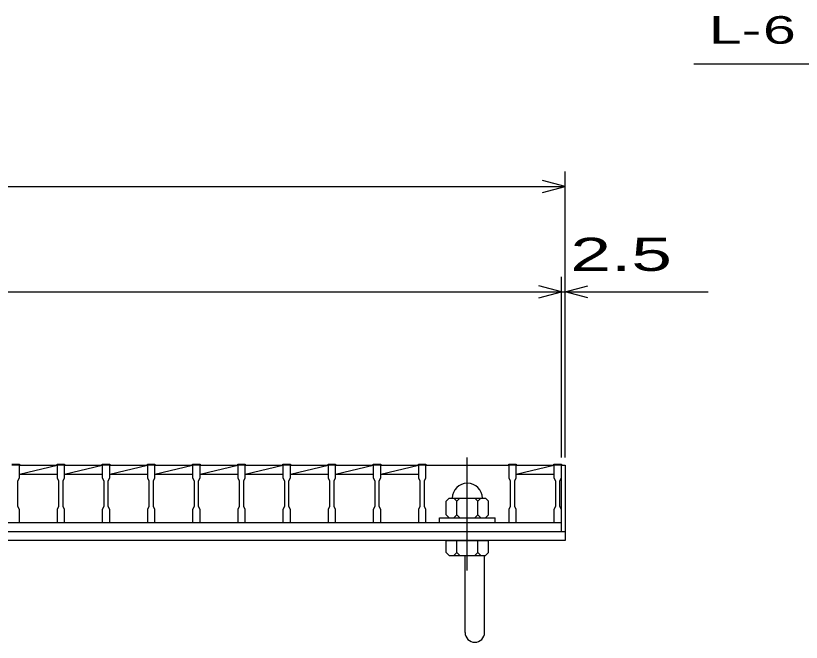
# Model space of a CAD drawing. Units: millimetres, scale not verified. Extents: x -1820 to 1731, y -1282 to 1054.
# Drawn here: x -716 to -194, y -615 to -199 of the extents above; entities that cross this region are included whole.
import ezdxf
from ezdxf.enums import TextEntityAlignment as Align

# ---------------------------------------------------------------- set-up
doc = ezdxf.new("R2010")
doc.units = ezdxf.units.MM
doc.header["$LTSCALE"] = 10
doc.linetypes.add('CHAIN', pattern=[18.5, 12, -1.5, 3.5, -1.5])
for name, color, linetype, lineweight in [('16', 3, 'Continuous', 25), ('19', 6, 'Continuous', 25), ('22', 4, 'Continuous', 25)]:
    doc.layers.add(name, color=color, linetype=linetype, lineweight=lineweight)
doc.styles.add('ベクトル', font='')
doc.styles.get('ベクトル').set_extended_font_data('ベクトル')

msp = doc.modelspace()

# ---------------------------------------------------------------- linework, layer by layer
at = {"layer": '16', "linetype": 'CHAIN'}
msp.add_line((-415.5, -567.5), (-415.5, -492.5), dxfattribs=at)
at = {"layer": '16'}
for p, q in [((-718, -496.8), (-713, -496.8)), ((-713, -497.5), (-718, -497.5)), ((-713, -496.8), (-713, -497.5)), ((-713, -506), (-713, -497.5)), ((-713, -497.5), (-688, -497.5)), ((-713, -503.5), (-688, -497.5)), ((-688, -497.5), (-688, -496.8)), ((-688, -496.8), (-683, -496.8)), ((-688, -497.5), (-688, -506)), ((-683, -497.5), (-688, -497.5)), ((-683, -496.8), (-683, -497.5)), ((-683, -506), (-683, -497.5)), ((-683, -497.5), (-658, -497.5)), ((-683, -503.5), (-658, -497.5)), ((-658, -497.5), (-658, -496.8)), ((-658, -496.8), (-653, -496.8)), ((-658, -497.5), (-658, -506)), ((-653, -497.5), (-658, -497.5)), ((-653, -496.8), (-653, -497.5)), ((-653, -506), (-653, -497.5)), ((-653, -497.5), (-628, -497.5)), ((-653, -503.5), (-628, -497.5)), ((-628, -497.5), (-628, -496.8)), ((-628, -496.8), (-623, -496.8)), ((-628, -497.5), (-628, -506)), ((-623, -497.5), (-628, -497.5)), ((-623, -496.8), (-623, -497.5)), ((-623, -506), (-623, -497.5)), ((-623, -497.5), (-598, -497.5)), ((-623, -503.5), (-598, -497.5)), ((-598, -497.5), (-598, -496.8)), ((-598, -496.8), (-593, -496.8)), ((-598, -497.5), (-598, -506)), ((-593, -497.5), (-598, -497.5)), ((-593, -496.8), (-593, -497.5)), ((-593, -506), (-593, -497.5)), ((-593, -497.5), (-568, -497.5)), ((-593, -503.5), (-568, -497.5)), ((-568, -497.5), (-568, -496.8)), ((-568, -496.8), (-563, -496.8)), ((-568, -497.5), (-568, -506)), ((-563, -497.5), (-568, -497.5)), ((-563, -496.8), (-563, -497.5)), ((-563, -506), (-563, -497.5)), ((-563, -497.5), (-538, -497.5)), ((-563, -503.5), (-538, -497.5)), ((-538, -497.5), (-538, -496.8)), ((-538, -496.8), (-533, -496.8)), ((-538, -497.5), (-538, -506)), ((-533, -497.5), (-538, -497.5)), ((-533, -496.8), (-533, -497.5)), ((-533, -506), (-533, -497.5)), ((-533, -497.5), (-508, -497.5)), ((-533, -503.5), (-508, -497.5)), ((-508, -497.5), (-508, -496.8)), ((-508, -496.8), (-503, -496.8)), ((-508, -497.5), (-508, -506)), ((-503, -497.5), (-508, -497.5)), ((-503, -496.8), (-503, -497.5)), ((-503, -506), (-503, -497.5)), ((-503, -497.5), (-478, -497.5)), ((-503, -503.5), (-478, -497.5)), ((-478, -497.5), (-478, -496.8)), ((-478, -496.8), (-473, -496.8)), ((-478, -497.5), (-478, -506)), ((-473, -497.5), (-478, -497.5)), ((-473, -496.8), (-473, -497.5)), ((-473, -506), (-473, -497.5)), ((-473, -497.5), (-448, -497.5)), ((-473, -503.5), (-448, -497.5)), ((-448, -497.5), (-448, -496.8)), ((-448, -496.8), (-443, -496.8)), ((-448, -497.5), (-448, -506)), ((-443, -497.5), (-448, -497.5)), ((-443, -496.8), (-443, -497.5)), ((-443, -506), (-443, -497.5)), ((-443, -497.5), (-388, -497.5)), ((-388, -497.5), (-388, -496.8)), ((-388, -496.8), (-383, -496.8)), ((-388, -497.5), (-388, -506)), ((-383, -497.5), (-388, -497.5)), ((-383, -496.8), (-383, -497.5)), ((-383, -506), (-383, -497.5)), ((-383, -497.5), (-358, -497.5)), ((-383, -503.5), (-358, -497.5)), ((-358, -497.5), (-358, -496.8)), ((-358, -496.8), (-353, -496.8)), ((-358, -497.5), (-358, -506)), ((-353, -497.5), (-358, -497.5)), ((-353, -496.8), (-353, -497.5)), ((-353, -506), (-353, -497.5)), ((-353, -535.5), (-353, -497.5)), ((-714, -508), (-713, -506)), ((-713, -503.5), (-688, -503.5)), ((-688, -506), (-687, -508)), ((-684, -508), (-683, -506)), ((-683, -503.5), (-658, -503.5)), ((-658, -506), (-657, -508)), ((-654, -508), (-653, -506)), ((-653, -503.5), (-628, -503.5)), ((-628, -506), (-627, -508)), ((-624, -508), (-623, -506)), ((-623, -503.5), (-598, -503.5)), ((-598, -506), (-597, -508)), ((-594, -508), (-593, -506)), ((-593, -503.5), (-568, -503.5)), ((-568, -506), (-567, -508)), ((-564, -508), (-563, -506)), ((-563, -503.5), (-538, -503.5)), ((-538, -506), (-537, -508)), ((-534, -508), (-533, -506)), ((-533, -503.5), (-508, -503.5)), ((-508, -506), (-507, -508)), ((-504, -508), (-503, -506)), ((-503, -503.5), (-478, -503.5)), ((-478, -506), (-477, -508)), ((-474, -508), (-473, -506)), ((-473, -503.5), (-448, -503.5)), ((-448, -506), (-447, -508)), ((-444, -508), (-443, -506)), ((-388, -506), (-387, -508)), ((-384, -508), (-383, -506)), ((-383, -503.5), (-358, -503.5)), ((-358, -506), (-357, -508)), ((-354, -508), (-353, -506)), ((-714, -525), (-714, -508)), ((-687, -508), (-687, -525)), ((-684, -525), (-684, -508)), ((-657, -508), (-657, -525)), ((-654, -525), (-654, -508)), ((-627, -508), (-627, -525)), ((-624, -525), (-624, -508)), ((-597, -508), (-597, -525)), ((-594, -525), (-594, -508)), ((-567, -508), (-567, -525)), ((-564, -525), (-564, -508)), ((-537, -508), (-537, -525)), ((-534, -525), (-534, -508)), ((-507, -508), (-507, -525)), ((-504, -525), (-504, -508)), ((-477, -508), (-477, -525)), ((-474, -525), (-474, -508)), ((-447, -508), (-447, -525)), ((-444, -525), (-444, -508)), ((-387, -508), (-387, -525)), ((-384, -525), (-384, -508)), ((-357, -508), (-357, -525)), ((-354, -525), (-354, -508)), ((-427.5, -519.5), (-429.5, -521.5)), ((-429.5, -530.5), (-429.5, -521.5)), ((-427.5, -519.5), (-403.5, -519.5)), ((-422.5, -521.5), (-424.5, -519.5)), ((-422.5, -521.5), (-420.5, -519.5)), ((-422.5, -530.5), (-422.5, -521.5)), ((-408.5, -521.5), (-410.5, -519.5)), ((-408.5, -521.5), (-406.5, -519.5)), ((-408.5, -530.5), (-408.5, -521.5)), ((-401.5, -521.5), (-403.5, -519.5)), ((-401.5, -530.5), (-401.5, -521.5)), ((-713, -527), (-714, -525)), ((-713, -535.5), (-713, -527)), ((-687, -525), (-688, -527)), ((-688, -527), (-688, -535.5)), ((-683, -527), (-684, -525)), ((-683, -535.5), (-683, -527)), ((-657, -525), (-658, -527)), ((-658, -527), (-658, -535.5)), ((-653, -527), (-654, -525)), ((-653, -535.5), (-653, -527)), ((-627, -525), (-628, -527)), ((-628, -527), (-628, -535.5)), ((-623, -527), (-624, -525)), ((-623, -535.5), (-623, -527)), ((-597, -525), (-598, -527)), ((-598, -527), (-598, -535.5)), ((-593, -527), (-594, -525)), ((-593, -535.5), (-593, -527)), ((-567, -525), (-568, -527)), ((-568, -527), (-568, -535.5)), ((-563, -527), (-564, -525)), ((-563, -535.5), (-563, -527)), ((-537, -525), (-538, -527)), ((-538, -527), (-538, -535.5)), ((-533, -527), (-534, -525)), ((-533, -535.5), (-533, -527)), ((-507, -525), (-508, -527)), ((-508, -527), (-508, -535.5)), ((-503, -527), (-504, -525)), ((-503, -535.5), (-503, -527)), ((-477, -525), (-478, -527)), ((-478, -527), (-478, -535.5)), ((-473, -527), (-474, -525)), ((-473, -535.5), (-473, -527)), ((-447, -525), (-448, -527)), ((-448, -527), (-448, -535.5)), ((-443, -527), (-444, -525)), ((-443, -535.5), (-443, -527)), ((-387, -525), (-388, -527)), ((-388, -527), (-388, -535.5)), ((-383, -527), (-384, -525)), ((-383, -535.5), (-383, -527)), ((-357, -525), (-358, -527)), ((-358, -527), (-358, -535.5)), ((-353, -527), (-354, -525)), ((-353, -535.5), (-353, -527)), ((-429.5, -530.5), (-427.5, -532.5)), ((-424.5, -532.5), (-422.5, -530.5)), ((-422.5, -530.5), (-420.5, -532.5)), ((-410.5, -532.5), (-408.5, -530.5)), ((-408.5, -530.5), (-406.5, -532.5)), ((-403.5, -532.5), (-401.5, -530.5)), ((-1348, -535.5), (-353, -535.5)), ((-718, -535.5), (-713, -535.5)), ((-713, -535.5), (-688, -535.5)), ((-688, -535.5), (-683, -535.5)), ((-683, -535.5), (-658, -535.5)), ((-658, -535.5), (-653, -535.5)), ((-653, -535.5), (-628, -535.5)), ((-628, -535.5), (-623, -535.5)), ((-623, -535.5), (-598, -535.5)), ((-598, -535.5), (-593, -535.5)), ((-593, -535.5), (-568, -535.5)), ((-568, -535.5), (-563, -535.5)), ((-563, -535.5), (-538, -535.5)), ((-538, -535.5), (-533, -535.5)), ((-533, -535.5), (-508, -535.5)), ((-508, -535.5), (-503, -535.5)), ((-503, -535.5), (-478, -535.5)), ((-478, -535.5), (-473, -535.5)), ((-473, -535.5), (-448, -535.5)), ((-448, -535.5), (-443, -535.5)), ((-443, -535.5), (-388, -535.5)), ((-434, -535.5), (-434, -532.5)), ((-434, -532.5), (-397, -532.5)), ((-434, -535.5), (-397, -535.5)), ((-397, -535.5), (-397, -532.5)), ((-388, -535.5), (-383, -535.5)), ((-383, -535.5), (-358, -535.5)), ((-358, -535.5), (-353, -535.5)), ((-353, -541.5), (-353, -535.5)), ((-1348, -541.5), (-353, -541.5))]:
    msp.add_line(p, q, dxfattribs=at)
msp.add_arc((-415.5, -519.5), 10, 0, 180, dxfattribs=at)
at = {"layer": '19'}
for p, q in [((-353, -497.5), (-350.5, -497.5)), ((-350.5, -497.5), (-350.5, -541.5)), ((-1350.5, -541.5), (-350.5, -541.5)), ((-350.5, -541.5), (-350.5, -547.5)), ((-350.5, -547.5), (-1350.5, -547.5)), ((-429.5, -555.5), (-429.5, -547.5)), ((-429.5, -547.5), (-401.5, -547.5)), ((-422.5, -555.5), (-422.5, -547.5)), ((-408.5, -555.5), (-408.5, -547.5)), ((-401.5, -555.5), (-401.5, -547.5)), ((-429.5, -555.5), (-427.5, -557.5)), ((-427.5, -557.5), (-403.5, -557.5)), ((-422.5, -555.5), (-424.5, -557.5)), ((-420.5, -557.5), (-422.5, -555.5)), ((-417, -608.61), (-417, -557.5)), ((-408.5, -555.5), (-410.5, -557.5)), ((-406.5, -557.5), (-408.5, -555.5)), ((-404, -608.61), (-404, -557.5)), ((-403.5, -557.5), (-401.5, -555.5))]:
    msp.add_line(p, q, dxfattribs=at)
msp.add_arc((-410.5, -608.61), 6.5, 180, 0, dxfattribs=at)
at = {"layer": '22'}
for p, q in [((-265, -231), (-65, -231)), ((-350.5, -492.5), (-350.5, -302.5)), ((-1350.5, -312.5), (-350.5, -312.5)), ((-350.5, -312.5), (-365.5, -308.5)), ((-365.5, -316.5), (-350.5, -312.5)), ((-353, -492.5), (-353, -372.5)), ((-350.5, -492.5), (-350.5, -372.5)), ((-353, -382.5), (-368, -378.5)), ((-350.5, -382.5), (-335.5, -378.5)), ((-1348, -382.5), (-353, -382.5)), ((-368, -386.5), (-353, -382.5)), ((-353, -382.5), (-350.5, -382.5)), ((-335.5, -386.5), (-350.5, -382.5)), ((-350.5, -382.5), (-255.5, -382.5))]:
    msp.add_line(p, q, dxfattribs=at)

# ---------------------------------------------------------------- texts
at = {"layer": '22', "color": 2, "style": 'ベクトル'}
for s, height, width, p in [('L-', 18.33, 1.6, (-255, -208.5)), (' 6 ', 18.33, 1.6, (-230, -208.5)), (' 2.5 ', 21.99, 1.65, (-360.5, -357.5))]:
    msp.add_text(s, height=height, dxfattribs=dict(at, width=width)).set_placement(p, align=Align.MIDDLE_LEFT)

doc.saveas('drawing.dxf')
